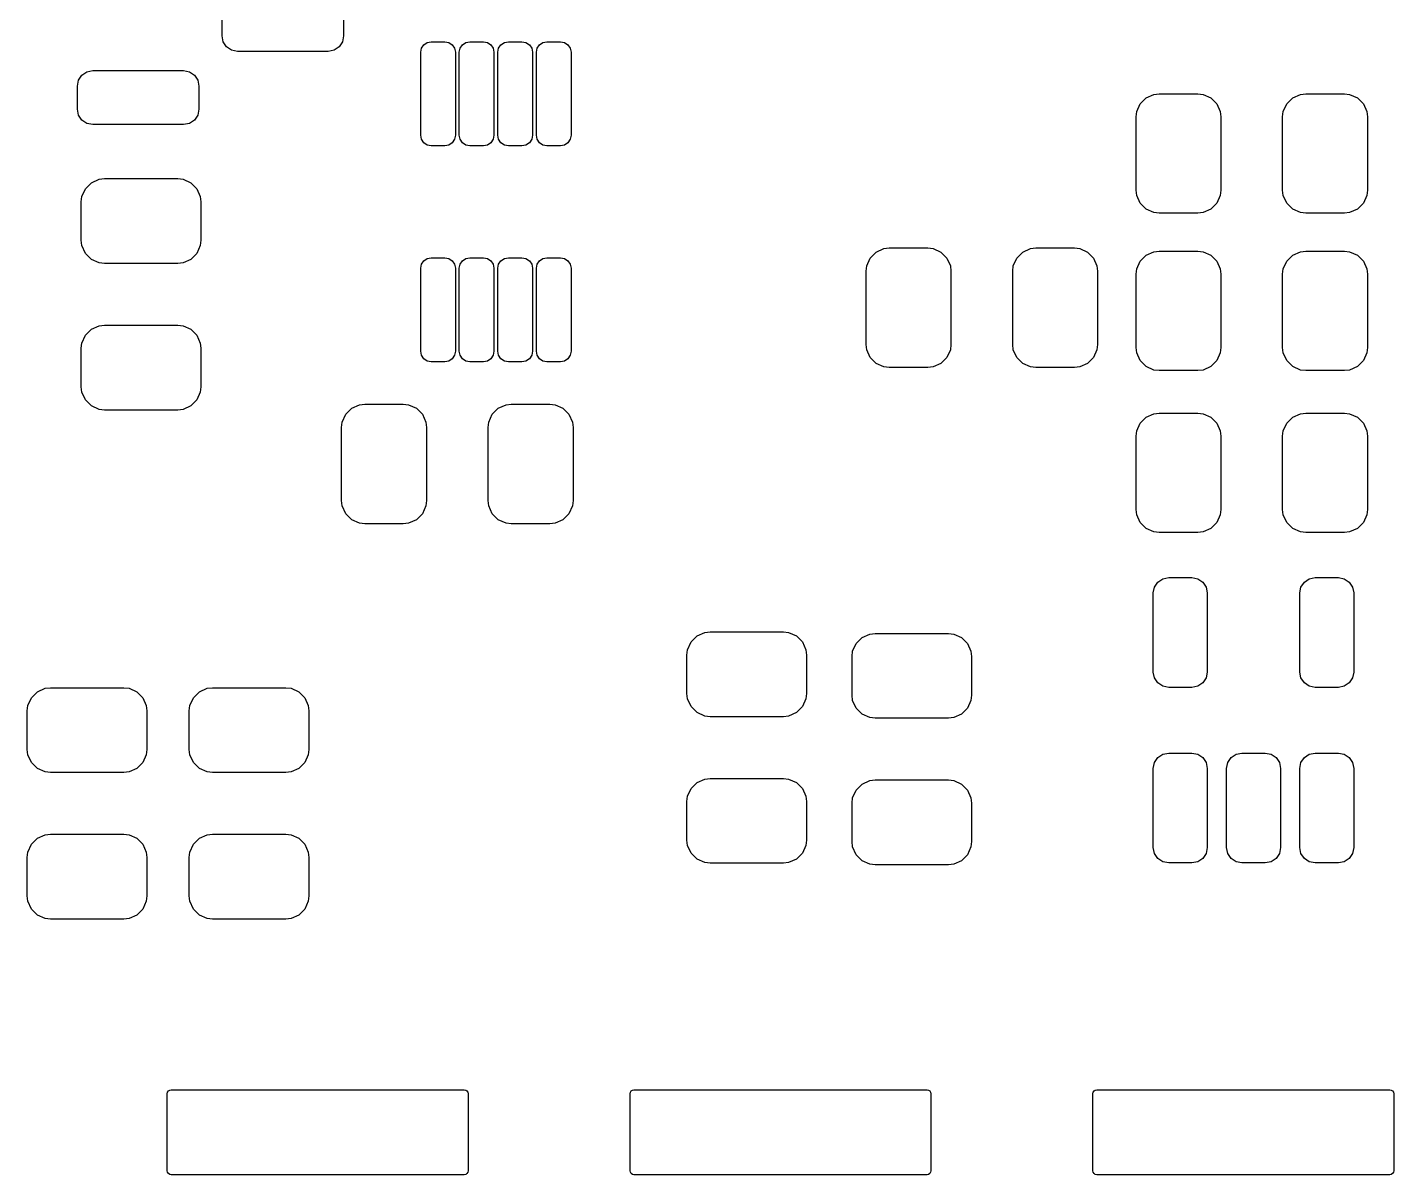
# Model space of a CAD drawing. Header units: inches. Extents: x 0.27 to 2.92, y 0.26 to 1.72.
# Drawn here: x 1.505 to 2.202, y 0.478 to 1.063 of the extents above; entities that cross this region are included whole.
import ezdxf

# ---------------------------------------------------------------- set-up
doc = ezdxf.new("R2010")
doc.units = ezdxf.units.IN
doc.header["$MEASUREMENT"] = 0
doc.layers.add('BLACK', color=250, linetype='CONTINUOUS')

msp = doc.modelspace()

# ---------------------------------------------------------------- linework, layer by layer
at = {"layer": 'BLACK', "linetype": 'CONTINUOUS'}
for p, q in [((1.60433, 1.05881), (1.60433, 1.07062)), ((1.66634, 1.07062), (1.66634, 1.05881)), ((1.60493, 1.0558), (1.60433, 1.05881)), ((1.60664, 1.05324), (1.60493, 1.0558)), ((1.60919, 1.05153), (1.60664, 1.05324)), ((1.66403, 1.05324), (1.66148, 1.05153)), ((1.66574, 1.0558), (1.66403, 1.05324)), ((1.66634, 1.05881), (1.66574, 1.0558)), ((1.70612, 1.05251), (1.70729, 1.05427)), ((1.70729, 1.05427), (1.70905, 1.05544)), ((1.70905, 1.05544), (1.71112, 1.05586)), ((1.71112, 1.05586), (1.71801, 1.05586)), ((1.71801, 1.05586), (1.72008, 1.05544)), ((1.72008, 1.05544), (1.72184, 1.05427)), ((1.72184, 1.05427), (1.72301, 1.05251)), ((1.72581, 1.05251), (1.72698, 1.05427)), ((1.72698, 1.05427), (1.72874, 1.05544)), ((1.72874, 1.05544), (1.73081, 1.05586)), ((1.73081, 1.05586), (1.7377, 1.05586)), ((1.7377, 1.05586), (1.73977, 1.05544)), ((1.73977, 1.05544), (1.74152, 1.05427)), ((1.74152, 1.05427), (1.7427, 1.05251)), ((1.74549, 1.05251), (1.74666, 1.05427)), ((1.74666, 1.05427), (1.74842, 1.05544)), ((1.74842, 1.05544), (1.75049, 1.05586)), ((1.75049, 1.05586), (1.75738, 1.05586)), ((1.75738, 1.05586), (1.75945, 1.05544)), ((1.75945, 1.05544), (1.76121, 1.05427)), ((1.76121, 1.05427), (1.76238, 1.05251)), ((1.76518, 1.05251), (1.76635, 1.05427)), ((1.76635, 1.05427), (1.76811, 1.05544)), ((1.76811, 1.05544), (1.77018, 1.05586)), ((1.77018, 1.05586), (1.77707, 1.05586)), ((1.77707, 1.05586), (1.77914, 1.05544)), ((1.77914, 1.05544), (1.78089, 1.05427)), ((1.78089, 1.05427), (1.78207, 1.05251)), ((1.6122, 1.05094), (1.60919, 1.05153)), ((1.65846, 1.05094), (1.6122, 1.05094)), ((1.66148, 1.05153), (1.65846, 1.05094)), ((1.70571, 1.05044), (1.70612, 1.05251)), ((1.70571, 1.00812), (1.70571, 1.05044)), ((1.72301, 1.05251), (1.72343, 1.05044)), ((1.72343, 1.05044), (1.72343, 1.00812)), ((1.72539, 1.05044), (1.72581, 1.05251)), ((1.72539, 1.00812), (1.72539, 1.05044)), ((1.7427, 1.05251), (1.74311, 1.05044)), ((1.74311, 1.05044), (1.74311, 1.00812)), ((1.74508, 1.05044), (1.74549, 1.05251)), ((1.74508, 1.00812), (1.74508, 1.05044)), ((1.76238, 1.05251), (1.7628, 1.05044)), ((1.7628, 1.05044), (1.7628, 1.00812)), ((1.76476, 1.05044), (1.76518, 1.05251)), ((1.76476, 1.00812), (1.76476, 1.05044)), ((1.78207, 1.05251), (1.78248, 1.05044)), ((1.78248, 1.05044), (1.78248, 1.00812)), ((1.53282, 1.03879), (1.53537, 1.04049)), ((1.53537, 1.04049), (1.53839, 1.04109)), ((1.53839, 1.04109), (1.58465, 1.04109)), ((1.58465, 1.04109), (1.58766, 1.04049)), ((1.58766, 1.04049), (1.59021, 1.03879)), ((1.53051, 1.03322), (1.53111, 1.03623)), ((1.53051, 1.02141), (1.53051, 1.03322)), ((1.53111, 1.03623), (1.53282, 1.03879)), ((1.59021, 1.03879), (1.59192, 1.03623)), ((1.59192, 1.03623), (1.59252, 1.03322)), ((1.59252, 1.03322), (1.59252, 1.02141)), ((2.07295, 1.02417), (2.07602, 1.02724)), ((2.07602, 1.02724), (2.07999, 1.02899)), ((2.07999, 1.02899), (2.0827, 1.02931)), ((2.0827, 1.02931), (2.10238, 1.02931)), ((2.10238, 1.02931), (2.10509, 1.02899)), ((2.10509, 1.02899), (2.10906, 1.02724)), ((2.10906, 1.02724), (2.11213, 1.02417)), ((2.14776, 1.02417), (2.15083, 1.02724)), ((2.15083, 1.02724), (2.1548, 1.02899)), ((2.1548, 1.02899), (2.1575, 1.02931)), ((2.1575, 1.02931), (2.17719, 1.02931)), ((2.17719, 1.02931), (2.17989, 1.02899)), ((2.17989, 1.02899), (2.18386, 1.02724)), ((2.18386, 1.02724), (2.18693, 1.02417)), ((1.53111, 1.01839), (1.53051, 1.02141)), ((1.53282, 1.01584), (1.53111, 1.01839)), ((1.59192, 1.01839), (1.59021, 1.01584)), ((1.59252, 1.02141), (1.59192, 1.01839)), ((2.07089, 1.0175), (2.0712, 1.0202)), ((2.0712, 1.0202), (2.07295, 1.02417)), ((2.11213, 1.02417), (2.11388, 1.0202)), ((2.11388, 1.0202), (2.11419, 1.0175)), ((2.14569, 1.0175), (2.146, 1.0202)), ((2.146, 1.0202), (2.14776, 1.02417)), ((2.18693, 1.02417), (2.18868, 1.0202)), ((2.18868, 1.0202), (2.189, 1.0175)), ((1.53537, 1.01413), (1.53282, 1.01584)), ((1.53839, 1.01353), (1.53537, 1.01413)), ((1.58465, 1.01353), (1.53839, 1.01353)), ((1.58766, 1.01413), (1.58465, 1.01353)), ((1.59021, 1.01584), (1.58766, 1.01413)), ((2.07089, 0.98009), (2.07089, 1.0175)), ((2.11419, 1.0175), (2.11419, 0.98009)), ((2.14569, 0.98009), (2.14569, 1.0175)), ((2.189, 1.0175), (2.189, 0.98009)), ((1.70612, 1.00605), (1.70571, 1.00812)), ((1.70729, 1.00429), (1.70612, 1.00605)), ((1.72301, 1.00605), (1.72184, 1.00429)), ((1.72343, 1.00812), (1.72301, 1.00605)), ((1.72581, 1.00605), (1.72539, 1.00812)), ((1.72698, 1.00429), (1.72581, 1.00605)), ((1.7427, 1.00605), (1.74152, 1.00429)), ((1.74311, 1.00812), (1.7427, 1.00605)), ((1.74549, 1.00605), (1.74508, 1.00812)), ((1.74666, 1.00429), (1.74549, 1.00605)), ((1.76238, 1.00605), (1.76121, 1.00429)), ((1.7628, 1.00812), (1.76238, 1.00605)), ((1.76518, 1.00605), (1.76476, 1.00812)), ((1.76635, 1.00429), (1.76518, 1.00605)), ((1.78207, 1.00605), (1.78089, 1.00429)), ((1.78248, 1.00812), (1.78207, 1.00605)), ((1.70905, 1.00312), (1.70729, 1.00429)), ((1.71112, 1.00271), (1.70905, 1.00312)), ((1.71801, 1.00271), (1.71112, 1.00271)), ((1.72008, 1.00312), (1.71801, 1.00271)), ((1.72184, 1.00429), (1.72008, 1.00312)), ((1.72874, 1.00312), (1.72698, 1.00429)), ((1.73081, 1.00271), (1.72874, 1.00312)), ((1.7377, 1.00271), (1.73081, 1.00271)), ((1.73977, 1.00312), (1.7377, 1.00271)), ((1.74152, 1.00429), (1.73977, 1.00312)), ((1.74842, 1.00312), (1.74666, 1.00429)), ((1.75049, 1.00271), (1.74842, 1.00312)), ((1.75738, 1.00271), (1.75049, 1.00271)), ((1.75945, 1.00312), (1.75738, 1.00271)), ((1.76121, 1.00429), (1.75945, 1.00312)), ((1.76811, 1.00312), (1.76635, 1.00429)), ((1.77018, 1.00271), (1.76811, 1.00312)), ((1.77707, 1.00271), (1.77018, 1.00271)), ((1.77914, 1.00312), (1.77707, 1.00271)), ((1.78089, 1.00429), (1.77914, 1.00312)), ((1.53455, 0.98084), (1.53762, 0.98391)), ((1.53762, 0.98391), (1.54159, 0.98566)), ((1.54159, 0.98566), (1.54429, 0.98597)), ((1.54429, 0.98597), (1.58169, 0.98597)), ((1.58169, 0.98597), (1.5844, 0.98566)), ((1.5844, 0.98566), (1.58837, 0.98391)), ((1.58837, 0.98391), (1.59144, 0.98084)), ((1.53248, 0.97416), (1.53279, 0.97687)), ((1.53279, 0.97687), (1.53455, 0.98084)), ((1.59144, 0.98084), (1.59319, 0.97687)), ((1.59319, 0.97687), (1.5935, 0.97416)), ((2.0712, 0.97739), (2.07089, 0.98009)), ((2.07295, 0.97342), (2.0712, 0.97739)), ((2.11388, 0.97739), (2.11213, 0.97342)), ((2.11419, 0.98009), (2.11388, 0.97739)), ((2.146, 0.97739), (2.14569, 0.98009)), ((2.14776, 0.97342), (2.146, 0.97739)), ((2.18868, 0.97739), (2.18693, 0.97342)), ((2.189, 0.98009), (2.18868, 0.97739)), ((1.53248, 0.95448), (1.53248, 0.97416)), ((1.5935, 0.97416), (1.5935, 0.95448)), ((2.07602, 0.97035), (2.07295, 0.97342)), ((2.07999, 0.9686), (2.07602, 0.97035)), ((2.10906, 0.97035), (2.10509, 0.9686)), ((2.11213, 0.97342), (2.10906, 0.97035)), ((2.15083, 0.97035), (2.14776, 0.97342)), ((2.1548, 0.9686), (2.15083, 0.97035)), ((2.18386, 0.97035), (2.17989, 0.9686)), ((2.18693, 0.97342), (2.18386, 0.97035)), ((2.0827, 0.96828), (2.07999, 0.9686)), ((2.10238, 0.96828), (2.0827, 0.96828)), ((2.10509, 0.9686), (2.10238, 0.96828)), ((2.1575, 0.96828), (2.1548, 0.9686)), ((2.17719, 0.96828), (2.1575, 0.96828)), ((2.17989, 0.9686), (2.17719, 0.96828)), ((1.53279, 0.95177), (1.53248, 0.95448)), ((1.53455, 0.9478), (1.53279, 0.95177)), ((1.59319, 0.95177), (1.59144, 0.9478)), ((1.5935, 0.95448), (1.59319, 0.95177)), ((1.93823, 0.9485), (1.9422, 0.95025)), ((1.9422, 0.95025), (1.9449, 0.95057)), ((1.9449, 0.95057), (1.96459, 0.95057)), ((1.96459, 0.95057), (1.96729, 0.95025)), ((1.96729, 0.95025), (1.97126, 0.9485)), ((2.01303, 0.9485), (2.017, 0.95025)), ((2.017, 0.95025), (2.01971, 0.95057)), ((2.01971, 0.95057), (2.03939, 0.95057)), ((2.03939, 0.95057), (2.0421, 0.95025)), ((2.0421, 0.95025), (2.04607, 0.9485)), ((2.07602, 0.94693), (2.07999, 0.94868)), ((2.07999, 0.94868), (2.0827, 0.94899)), ((2.0827, 0.94899), (2.10238, 0.94899)), ((2.10238, 0.94899), (2.10509, 0.94868)), ((2.10509, 0.94868), (2.10906, 0.94693)), ((2.15083, 0.94693), (2.1548, 0.94868)), ((2.1548, 0.94868), (2.1575, 0.94899)), ((2.1575, 0.94899), (2.17719, 0.94899)), ((2.17719, 0.94899), (2.17989, 0.94868)), ((2.17989, 0.94868), (2.18386, 0.94693)), ((1.53762, 0.94473), (1.53455, 0.9478)), ((1.54159, 0.94298), (1.53762, 0.94473)), ((1.54429, 0.94267), (1.54159, 0.94298)), ((1.58169, 0.94267), (1.54429, 0.94267)), ((1.5844, 0.94298), (1.58169, 0.94267)), ((1.58837, 0.94473), (1.5844, 0.94298)), ((1.59144, 0.9478), (1.58837, 0.94473)), ((1.70571, 0.94021), (1.70612, 0.94228)), ((1.70612, 0.94228), (1.70729, 0.94403)), ((1.70729, 0.94403), (1.70905, 0.94521)), ((1.70905, 0.94521), (1.71112, 0.94562)), ((1.71112, 0.94562), (1.71801, 0.94562)), ((1.71801, 0.94562), (1.72008, 0.94521)), ((1.72008, 0.94521), (1.72184, 0.94403)), ((1.72184, 0.94403), (1.72301, 0.94228)), ((1.72301, 0.94228), (1.72343, 0.94021)), ((1.72539, 0.94021), (1.72581, 0.94228)), ((1.72581, 0.94228), (1.72698, 0.94403)), ((1.72698, 0.94403), (1.72874, 0.94521)), ((1.72874, 0.94521), (1.73081, 0.94562)), ((1.73081, 0.94562), (1.7377, 0.94562)), ((1.7377, 0.94562), (1.73977, 0.94521)), ((1.73977, 0.94521), (1.74152, 0.94403)), ((1.74152, 0.94403), (1.7427, 0.94228)), ((1.7427, 0.94228), (1.74311, 0.94021)), ((1.74508, 0.94021), (1.74549, 0.94228)), ((1.74549, 0.94228), (1.74666, 0.94403)), ((1.74666, 0.94403), (1.74842, 0.94521)), ((1.74842, 0.94521), (1.75049, 0.94562)), ((1.75049, 0.94562), (1.75738, 0.94562)), ((1.75738, 0.94562), (1.75945, 0.94521)), ((1.75945, 0.94521), (1.76121, 0.94403)), ((1.76121, 0.94403), (1.76238, 0.94228)), ((1.76238, 0.94228), (1.7628, 0.94021)), ((1.76476, 0.94021), (1.76518, 0.94228)), ((1.76518, 0.94228), (1.76635, 0.94403)), ((1.76635, 0.94403), (1.76811, 0.94521)), ((1.76811, 0.94521), (1.77018, 0.94562)), ((1.77018, 0.94562), (1.77707, 0.94562)), ((1.77707, 0.94562), (1.77914, 0.94521)), ((1.77914, 0.94521), (1.78089, 0.94403)), ((1.78089, 0.94403), (1.78207, 0.94228)), ((1.78207, 0.94228), (1.78248, 0.94021)), ((1.93341, 0.94146), (1.93516, 0.94543)), ((1.93516, 0.94543), (1.93823, 0.9485)), ((1.97126, 0.9485), (1.97433, 0.94543)), ((1.97433, 0.94543), (1.97609, 0.94146)), ((2.00821, 0.94146), (2.00996, 0.94543)), ((2.00996, 0.94543), (2.01303, 0.9485)), ((2.04607, 0.9485), (2.04914, 0.94543)), ((2.04914, 0.94543), (2.05089, 0.94146)), ((2.0712, 0.93989), (2.07295, 0.94386)), ((2.07295, 0.94386), (2.07602, 0.94693)), ((2.10906, 0.94693), (2.11213, 0.94386)), ((2.11213, 0.94386), (2.11388, 0.93989)), ((2.146, 0.93989), (2.14776, 0.94386)), ((2.14776, 0.94386), (2.15083, 0.94693)), ((2.18386, 0.94693), (2.18693, 0.94386)), ((2.18693, 0.94386), (2.18868, 0.93989)), ((1.70571, 0.89788), (1.70571, 0.94021)), ((1.72343, 0.94021), (1.72343, 0.89788)), ((1.72539, 0.89788), (1.72539, 0.94021)), ((1.74311, 0.94021), (1.74311, 0.89788)), ((1.74508, 0.89788), (1.74508, 0.94021)), ((1.7628, 0.94021), (1.7628, 0.89788)), ((1.76476, 0.89788), (1.76476, 0.94021)), ((1.78248, 0.94021), (1.78248, 0.89788)), ((1.93309, 0.93876), (1.93341, 0.94146)), ((1.93309, 0.90135), (1.93309, 0.93876)), ((1.97609, 0.94146), (1.9764, 0.93876)), ((1.9764, 0.93876), (1.9764, 0.90135)), ((2.0079, 0.93876), (2.00821, 0.94146)), ((2.0079, 0.90135), (2.0079, 0.93876)), ((2.05089, 0.94146), (2.0512, 0.93876)), ((2.0512, 0.93876), (2.0512, 0.90135)), ((2.07089, 0.93718), (2.0712, 0.93989)), ((2.07089, 0.89978), (2.07089, 0.93718)), ((2.11388, 0.93989), (2.11419, 0.93718)), ((2.11419, 0.93718), (2.11419, 0.89978)), ((2.14569, 0.93718), (2.146, 0.93989)), ((2.14569, 0.89978), (2.14569, 0.93718)), ((2.18868, 0.93989), (2.189, 0.93718)), ((2.189, 0.93718), (2.189, 0.89978)), ((1.53455, 0.90604), (1.53762, 0.9091)), ((1.53762, 0.9091), (1.54159, 0.91086)), ((1.54159, 0.91086), (1.54429, 0.91117)), ((1.54429, 0.91117), (1.58169, 0.91117)), ((1.58169, 0.91117), (1.5844, 0.91086)), ((1.5844, 0.91086), (1.58837, 0.9091)), ((1.58837, 0.9091), (1.59144, 0.90604)), ((1.53248, 0.89936), (1.53279, 0.90206)), ((1.53279, 0.90206), (1.53455, 0.90604)), ((1.59144, 0.90604), (1.59319, 0.90206)), ((1.59319, 0.90206), (1.5935, 0.89936)), ((1.93341, 0.89865), (1.93309, 0.90135)), ((1.9764, 0.90135), (1.97609, 0.89865)), ((2.00821, 0.89865), (2.0079, 0.90135)), ((2.0512, 0.90135), (2.05089, 0.89865)), ((2.0712, 0.89708), (2.07089, 0.89978)), ((2.11419, 0.89978), (2.11388, 0.89708)), ((2.146, 0.89708), (2.14569, 0.89978)), ((2.189, 0.89978), (2.18868, 0.89708)), ((1.53248, 0.87968), (1.53248, 0.89936)), ((1.5935, 0.89936), (1.5935, 0.87968)), ((1.70612, 0.89581), (1.70571, 0.89788)), ((1.70729, 0.89406), (1.70612, 0.89581)), ((1.70905, 0.89288), (1.70729, 0.89406)), ((1.71112, 0.89247), (1.70905, 0.89288)), ((1.72008, 0.89288), (1.71801, 0.89247)), ((1.72184, 0.89406), (1.72008, 0.89288)), ((1.72301, 0.89581), (1.72184, 0.89406)), ((1.72343, 0.89788), (1.72301, 0.89581)), ((1.72581, 0.89581), (1.72539, 0.89788)), ((1.72698, 0.89406), (1.72581, 0.89581)), ((1.72874, 0.89288), (1.72698, 0.89406)), ((1.73081, 0.89247), (1.72874, 0.89288)), ((1.73977, 0.89288), (1.7377, 0.89247)), ((1.74152, 0.89406), (1.73977, 0.89288)), ((1.7427, 0.89581), (1.74152, 0.89406)), ((1.74311, 0.89788), (1.7427, 0.89581)), ((1.74549, 0.89581), (1.74508, 0.89788)), ((1.74666, 0.89406), (1.74549, 0.89581)), ((1.74842, 0.89288), (1.74666, 0.89406)), ((1.75049, 0.89247), (1.74842, 0.89288)), ((1.75945, 0.89288), (1.75738, 0.89247)), ((1.76121, 0.89406), (1.75945, 0.89288)), ((1.76238, 0.89581), (1.76121, 0.89406)), ((1.7628, 0.89788), (1.76238, 0.89581)), ((1.76518, 0.89581), (1.76476, 0.89788)), ((1.76635, 0.89406), (1.76518, 0.89581)), ((1.76811, 0.89288), (1.76635, 0.89406)), ((1.77018, 0.89247), (1.76811, 0.89288)), ((1.77914, 0.89288), (1.77707, 0.89247)), ((1.78089, 0.89406), (1.77914, 0.89288)), ((1.78207, 0.89581), (1.78089, 0.89406)), ((1.78248, 0.89788), (1.78207, 0.89581)), ((1.93516, 0.89468), (1.93341, 0.89865)), ((1.93823, 0.89161), (1.93516, 0.89468)), ((1.97433, 0.89468), (1.97126, 0.89161)), ((1.97609, 0.89865), (1.97433, 0.89468)), ((2.00996, 0.89468), (2.00821, 0.89865)), ((2.01303, 0.89161), (2.00996, 0.89468)), ((2.04914, 0.89468), (2.04607, 0.89161)), ((2.05089, 0.89865), (2.04914, 0.89468)), ((2.07295, 0.8931), (2.0712, 0.89708)), ((2.07602, 0.89004), (2.07295, 0.8931)), ((2.11213, 0.8931), (2.10906, 0.89004)), ((2.11388, 0.89708), (2.11213, 0.8931)), ((2.14776, 0.8931), (2.146, 0.89708)), ((2.15083, 0.89004), (2.14776, 0.8931)), ((2.18693, 0.8931), (2.18386, 0.89004)), ((2.18868, 0.89708), (2.18693, 0.8931)), ((1.71801, 0.89247), (1.71112, 0.89247)), ((1.7377, 0.89247), (1.73081, 0.89247)), ((1.75738, 0.89247), (1.75049, 0.89247)), ((1.77707, 0.89247), (1.77018, 0.89247)), ((1.9422, 0.88986), (1.93823, 0.89161)), ((1.9449, 0.88954), (1.9422, 0.88986)), ((1.96459, 0.88954), (1.9449, 0.88954)), ((1.96729, 0.88986), (1.96459, 0.88954)), ((1.97126, 0.89161), (1.96729, 0.88986)), ((2.017, 0.88986), (2.01303, 0.89161)), ((2.01971, 0.88954), (2.017, 0.88986)), ((2.03939, 0.88954), (2.01971, 0.88954)), ((2.0421, 0.88986), (2.03939, 0.88954)), ((2.04607, 0.89161), (2.0421, 0.88986)), ((2.07999, 0.88828), (2.07602, 0.89004)), ((2.0827, 0.88797), (2.07999, 0.88828)), ((2.10238, 0.88797), (2.0827, 0.88797)), ((2.10509, 0.88828), (2.10238, 0.88797)), ((2.10906, 0.89004), (2.10509, 0.88828)), ((2.1548, 0.88828), (2.15083, 0.89004)), ((2.1575, 0.88797), (2.1548, 0.88828)), ((2.17719, 0.88797), (2.1575, 0.88797)), ((2.17989, 0.88828), (2.17719, 0.88797)), ((2.18386, 0.89004), (2.17989, 0.88828)), ((1.53279, 0.87697), (1.53248, 0.87968)), ((1.5935, 0.87968), (1.59319, 0.87697)), ((1.53455, 0.873), (1.53279, 0.87697)), ((1.53762, 0.86993), (1.53455, 0.873)), ((1.59144, 0.873), (1.58837, 0.86993)), ((1.59319, 0.87697), (1.59144, 0.873)), ((1.54159, 0.86818), (1.53762, 0.86993)), ((1.54429, 0.86786), (1.54159, 0.86818)), ((1.58169, 0.86786), (1.54429, 0.86786)), ((1.5844, 0.86818), (1.58169, 0.86786)), ((1.58837, 0.86993), (1.5844, 0.86818)), ((1.66567, 0.86171), (1.66742, 0.86568)), ((1.66742, 0.86568), (1.67049, 0.86875)), ((1.67049, 0.86875), (1.67446, 0.8705)), ((1.67446, 0.8705), (1.67717, 0.87082)), ((1.67717, 0.87082), (1.69685, 0.87082)), ((1.69685, 0.87082), (1.69955, 0.8705)), ((1.69955, 0.8705), (1.70353, 0.86875)), ((1.70353, 0.86875), (1.70659, 0.86568)), ((1.70659, 0.86568), (1.70835, 0.86171)), ((1.74047, 0.86171), (1.74222, 0.86568)), ((1.74222, 0.86568), (1.74529, 0.86875)), ((1.74529, 0.86875), (1.74926, 0.8705)), ((1.74926, 0.8705), (1.75197, 0.87082)), ((1.75197, 0.87082), (1.77165, 0.87082)), ((1.77165, 0.87082), (1.77436, 0.8705)), ((1.77436, 0.8705), (1.77833, 0.86875)), ((1.77833, 0.86875), (1.7814, 0.86568)), ((1.7814, 0.86568), (1.78315, 0.86171)), ((2.07602, 0.86425), (2.07999, 0.866)), ((2.07999, 0.866), (2.0827, 0.86632)), ((2.0827, 0.86632), (2.10238, 0.86632)), ((2.10238, 0.86632), (2.10509, 0.866)), ((2.10509, 0.866), (2.10906, 0.86425)), ((2.15083, 0.86425), (2.1548, 0.866)), ((2.1548, 0.866), (2.1575, 0.86632)), ((2.1575, 0.86632), (2.17719, 0.86632)), ((2.17719, 0.86632), (2.17989, 0.866)), ((2.17989, 0.866), (2.18386, 0.86425)), ((1.66535, 0.85901), (1.66567, 0.86171)), ((1.66535, 0.8216), (1.66535, 0.85901)), ((1.70835, 0.86171), (1.70866, 0.85901)), ((1.70866, 0.85901), (1.70866, 0.8216)), ((1.74016, 0.85901), (1.74047, 0.86171)), ((1.74016, 0.8216), (1.74016, 0.85901)), ((1.78315, 0.86171), (1.78346, 0.85901)), ((1.78346, 0.85901), (1.78346, 0.8216)), ((2.0712, 0.85721), (2.07295, 0.86118)), ((2.07295, 0.86118), (2.07602, 0.86425)), ((2.10906, 0.86425), (2.11213, 0.86118)), ((2.11213, 0.86118), (2.11388, 0.85721)), ((2.146, 0.85721), (2.14776, 0.86118)), ((2.14776, 0.86118), (2.15083, 0.86425)), ((2.18386, 0.86425), (2.18693, 0.86118)), ((2.18693, 0.86118), (2.18868, 0.85721)), ((2.07089, 0.8545), (2.0712, 0.85721)), ((2.07089, 0.8171), (2.07089, 0.8545)), ((2.11388, 0.85721), (2.11419, 0.8545)), ((2.11419, 0.8545), (2.11419, 0.8171)), ((2.14569, 0.8545), (2.146, 0.85721)), ((2.14569, 0.8171), (2.14569, 0.8545)), ((2.18868, 0.85721), (2.189, 0.8545)), ((2.189, 0.8545), (2.189, 0.8171)), ((1.66567, 0.8189), (1.66535, 0.8216)), ((1.66742, 0.81493), (1.66567, 0.8189)), ((1.70835, 0.8189), (1.70659, 0.81493)), ((1.70866, 0.8216), (1.70835, 0.8189)), ((1.74047, 0.8189), (1.74016, 0.8216)), ((1.74222, 0.81493), (1.74047, 0.8189)), ((1.78315, 0.8189), (1.7814, 0.81493)), ((1.78346, 0.8216), (1.78315, 0.8189)), ((2.0712, 0.8144), (2.07089, 0.8171)), ((2.11419, 0.8171), (2.11388, 0.8144)), ((2.146, 0.8144), (2.14569, 0.8171)), ((2.189, 0.8171), (2.18868, 0.8144)), ((1.67049, 0.81186), (1.66742, 0.81493)), ((1.67446, 0.81011), (1.67049, 0.81186)), ((1.67717, 0.80979), (1.67446, 0.81011)), ((1.69685, 0.80979), (1.67717, 0.80979)), ((1.69955, 0.81011), (1.69685, 0.80979)), ((1.70353, 0.81186), (1.69955, 0.81011)), ((1.70659, 0.81493), (1.70353, 0.81186)), ((1.74529, 0.81186), (1.74222, 0.81493)), ((1.74926, 0.81011), (1.74529, 0.81186)), ((1.75197, 0.80979), (1.74926, 0.81011)), ((1.77165, 0.80979), (1.75197, 0.80979)), ((1.77436, 0.81011), (1.77165, 0.80979)), ((1.77833, 0.81186), (1.77436, 0.81011)), ((1.7814, 0.81493), (1.77833, 0.81186)), ((2.07295, 0.81043), (2.0712, 0.8144)), ((2.07602, 0.80736), (2.07295, 0.81043)), ((2.11213, 0.81043), (2.10906, 0.80736)), ((2.11388, 0.8144), (2.11213, 0.81043)), ((2.14776, 0.81043), (2.146, 0.8144)), ((2.15083, 0.80736), (2.14776, 0.81043)), ((2.18693, 0.81043), (2.18386, 0.80736)), ((2.18868, 0.8144), (2.18693, 0.81043)), ((2.07999, 0.80561), (2.07602, 0.80736)), ((2.0827, 0.80529), (2.07999, 0.80561)), ((2.10238, 0.80529), (2.0827, 0.80529)), ((2.10509, 0.80561), (2.10238, 0.80529)), ((2.10906, 0.80736), (2.10509, 0.80561)), ((2.1548, 0.80561), (2.15083, 0.80736)), ((2.1575, 0.80529), (2.1548, 0.80561)), ((2.17719, 0.80529), (2.1575, 0.80529)), ((2.17989, 0.80561), (2.17719, 0.80529)), ((2.18386, 0.80736), (2.17989, 0.80561)), ((2.08195, 0.78005), (2.08451, 0.78176)), ((2.08451, 0.78176), (2.08752, 0.78236)), ((2.08752, 0.78236), (2.09933, 0.78236)), ((2.09933, 0.78236), (2.10235, 0.78176)), ((2.10235, 0.78176), (2.1049, 0.78005)), ((2.15676, 0.78005), (2.15931, 0.78176)), ((2.15931, 0.78176), (2.16232, 0.78236)), ((2.16232, 0.78236), (2.17414, 0.78236)), ((2.17414, 0.78236), (2.17715, 0.78176)), ((2.17715, 0.78176), (2.1797, 0.78005)), ((2.07965, 0.77448), (2.08025, 0.7775)), ((2.07965, 0.73413), (2.07965, 0.77448)), ((2.08025, 0.7775), (2.08195, 0.78005)), ((2.1049, 0.78005), (2.10661, 0.7775)), ((2.10661, 0.7775), (2.10721, 0.77448)), ((2.10721, 0.77448), (2.10721, 0.73413)), ((2.15445, 0.77448), (2.15505, 0.7775)), ((2.15445, 0.73413), (2.15445, 0.77448)), ((2.15505, 0.7775), (2.15676, 0.78005)), ((2.1797, 0.78005), (2.18141, 0.7775)), ((2.18141, 0.7775), (2.18201, 0.77448)), ((2.18201, 0.77448), (2.18201, 0.73413)), ((1.84676, 0.75256), (1.85073, 0.75431)), ((1.85073, 0.75431), (1.85343, 0.75463)), ((1.85343, 0.75463), (1.89083, 0.75463)), ((1.89083, 0.75463), (1.89354, 0.75431)), ((1.89354, 0.75431), (1.89751, 0.75256)), ((1.93101, 0.75177), (1.93498, 0.75352)), ((1.93498, 0.75352), (1.93768, 0.75384)), ((1.93768, 0.75384), (1.97508, 0.75384)), ((1.97508, 0.75384), (1.97779, 0.75352)), ((1.97779, 0.75352), (1.98176, 0.75177)), ((1.84193, 0.74552), (1.84369, 0.74949)), ((1.84369, 0.74949), (1.84676, 0.75256)), ((1.89751, 0.75256), (1.90058, 0.74949)), ((1.90058, 0.74949), (1.90233, 0.74552)), ((1.92618, 0.74473), (1.92794, 0.7487)), ((1.92794, 0.7487), (1.93101, 0.75177)), ((1.98176, 0.75177), (1.98483, 0.7487)), ((1.98483, 0.7487), (1.98658, 0.74473)), ((1.84162, 0.74281), (1.84193, 0.74552)), ((1.84162, 0.72313), (1.84162, 0.74281)), ((1.90233, 0.74552), (1.90264, 0.74281)), ((1.90264, 0.74281), (1.90264, 0.72313)), ((1.92587, 0.74203), (1.92618, 0.74473)), ((1.92587, 0.72234), (1.92587, 0.74203)), ((1.98658, 0.74473), (1.98689, 0.74203)), ((1.98689, 0.74203), (1.98689, 0.72234)), ((2.08025, 0.73112), (2.07965, 0.73413)), ((2.10721, 0.73413), (2.10661, 0.73112)), ((2.15505, 0.73112), (2.15445, 0.73413)), ((2.18201, 0.73413), (2.18141, 0.73112)), ((1.51006, 0.72406), (1.51403, 0.72582)), ((1.51403, 0.72582), (1.51673, 0.72613)), ((1.51673, 0.72613), (1.55413, 0.72613)), ((1.55413, 0.72613), (1.55684, 0.72582)), ((1.55684, 0.72582), (1.56081, 0.72406)), ((1.59273, 0.72406), (1.59671, 0.72582)), ((1.59671, 0.72582), (1.59941, 0.72613)), ((1.59941, 0.72613), (1.63681, 0.72613)), ((1.63681, 0.72613), (1.63952, 0.72582)), ((1.63952, 0.72582), (1.64349, 0.72406)), ((2.08195, 0.72856), (2.08025, 0.73112)), ((2.08451, 0.72686), (2.08195, 0.72856)), ((2.08752, 0.72626), (2.08451, 0.72686)), ((2.09933, 0.72626), (2.08752, 0.72626)), ((2.10235, 0.72686), (2.09933, 0.72626)), ((2.1049, 0.72856), (2.10235, 0.72686)), ((2.10661, 0.73112), (2.1049, 0.72856)), ((2.15676, 0.72856), (2.15505, 0.73112)), ((2.15931, 0.72686), (2.15676, 0.72856)), ((2.16232, 0.72626), (2.15931, 0.72686)), ((2.17414, 0.72626), (2.16232, 0.72626)), ((2.17715, 0.72686), (2.17414, 0.72626)), ((2.1797, 0.72856), (2.17715, 0.72686)), ((2.18141, 0.73112), (2.1797, 0.72856)), ((1.50523, 0.71703), (1.50699, 0.721)), ((1.50699, 0.721), (1.51006, 0.72406)), ((1.56081, 0.72406), (1.56388, 0.721)), ((1.56388, 0.721), (1.56563, 0.71703)), ((1.58791, 0.71703), (1.58967, 0.721)), ((1.58967, 0.721), (1.59273, 0.72406)), ((1.64349, 0.72406), (1.64656, 0.721)), ((1.64656, 0.721), (1.64831, 0.71703)), ((1.84193, 0.72043), (1.84162, 0.72313)), ((1.84369, 0.71646), (1.84193, 0.72043)), ((1.90233, 0.72043), (1.90058, 0.71646)), ((1.90264, 0.72313), (1.90233, 0.72043)), ((1.92618, 0.71964), (1.92587, 0.72234)), ((1.92794, 0.71567), (1.92618, 0.71964)), ((1.98658, 0.71964), (1.98483, 0.71567)), ((1.98689, 0.72234), (1.98658, 0.71964)), ((1.50492, 0.71432), (1.50523, 0.71703)), ((1.50492, 0.69464), (1.50492, 0.71432)), ((1.56563, 0.71703), (1.56594, 0.71432)), ((1.56594, 0.71432), (1.56594, 0.69464)), ((1.5876, 0.71432), (1.58791, 0.71703)), ((1.5876, 0.69464), (1.5876, 0.71432)), ((1.64831, 0.71703), (1.64862, 0.71432)), ((1.64862, 0.71432), (1.64862, 0.69464)), ((1.84676, 0.71339), (1.84369, 0.71646)), ((1.85073, 0.71163), (1.84676, 0.71339)), ((1.85343, 0.71132), (1.85073, 0.71163)), ((1.89354, 0.71163), (1.89083, 0.71132)), ((1.89751, 0.71339), (1.89354, 0.71163)), ((1.90058, 0.71646), (1.89751, 0.71339)), ((1.93101, 0.7126), (1.92794, 0.71567)), ((1.93498, 0.71085), (1.93101, 0.7126)), ((1.98176, 0.7126), (1.97779, 0.71085)), ((1.98483, 0.71567), (1.98176, 0.7126)), ((1.89083, 0.71132), (1.85343, 0.71132)), ((1.93768, 0.71053), (1.93498, 0.71085)), ((1.97508, 0.71053), (1.93768, 0.71053)), ((1.97779, 0.71085), (1.97508, 0.71053)), ((1.50523, 0.69193), (1.50492, 0.69464)), ((1.50699, 0.68796), (1.50523, 0.69193)), ((1.56563, 0.69193), (1.56388, 0.68796)), ((1.56594, 0.69464), (1.56563, 0.69193)), ((1.58791, 0.69193), (1.5876, 0.69464)), ((1.58967, 0.68796), (1.58791, 0.69193)), ((1.64831, 0.69193), (1.64656, 0.68796)), ((1.64862, 0.69464), (1.64831, 0.69193)), ((2.08025, 0.68793), (2.08195, 0.69049)), ((2.08195, 0.69049), (2.08451, 0.69219)), ((2.08451, 0.69219), (2.08752, 0.69279)), ((2.08752, 0.69279), (2.09933, 0.69279)), ((2.09933, 0.69279), (2.10235, 0.69219)), ((2.10235, 0.69219), (2.1049, 0.69049)), ((2.1049, 0.69049), (2.10661, 0.68793)), ((2.11765, 0.68793), (2.11935, 0.69049)), ((2.11935, 0.69049), (2.12191, 0.69219)), ((2.12191, 0.69219), (2.12492, 0.69279)), ((2.12492, 0.69279), (2.13673, 0.69279)), ((2.13673, 0.69279), (2.13975, 0.69219)), ((2.13975, 0.69219), (2.1423, 0.69049)), ((2.1423, 0.69049), (2.14401, 0.68793)), ((2.15505, 0.68793), (2.15676, 0.69049)), ((2.15676, 0.69049), (2.15931, 0.69219)), ((2.15931, 0.69219), (2.16232, 0.69279)), ((2.16232, 0.69279), (2.17414, 0.69279)), ((2.17414, 0.69279), (2.17715, 0.69219)), ((2.17715, 0.69219), (2.1797, 0.69049)), ((2.1797, 0.69049), (2.18141, 0.68793)), ((1.51006, 0.68489), (1.50699, 0.68796)), ((1.51403, 0.68314), (1.51006, 0.68489)), ((1.56081, 0.68489), (1.55684, 0.68314)), ((1.56388, 0.68796), (1.56081, 0.68489)), ((1.59273, 0.68489), (1.58967, 0.68796)), ((1.59671, 0.68314), (1.59273, 0.68489)), ((1.64349, 0.68489), (1.63952, 0.68314)), ((1.64656, 0.68796), (1.64349, 0.68489)), ((2.07965, 0.68492), (2.08025, 0.68793)), ((2.07965, 0.64456), (2.07965, 0.68492)), ((2.10661, 0.68793), (2.10721, 0.68492)), ((2.10721, 0.68492), (2.10721, 0.64456)), ((2.11705, 0.68492), (2.11765, 0.68793)), ((2.11705, 0.64456), (2.11705, 0.68492)), ((2.14401, 0.68793), (2.14461, 0.68492)), ((2.14461, 0.68492), (2.14461, 0.64456)), ((2.15445, 0.68492), (2.15505, 0.68793)), ((2.15445, 0.64456), (2.15445, 0.68492)), ((2.18141, 0.68793), (2.18201, 0.68492)), ((2.18201, 0.68492), (2.18201, 0.64456)), ((1.51673, 0.68282), (1.51403, 0.68314)), ((1.55413, 0.68282), (1.51673, 0.68282)), ((1.55684, 0.68314), (1.55413, 0.68282)), ((1.59941, 0.68282), (1.59671, 0.68314)), ((1.63681, 0.68282), (1.59941, 0.68282)), ((1.63952, 0.68314), (1.63681, 0.68282)), ((1.84369, 0.67469), (1.84676, 0.67776)), ((1.84676, 0.67776), (1.85073, 0.67951)), ((1.85073, 0.67951), (1.85343, 0.67982)), ((1.85343, 0.67982), (1.89083, 0.67982)), ((1.89083, 0.67982), (1.89354, 0.67951)), ((1.89354, 0.67951), (1.89751, 0.67776)), ((1.89751, 0.67776), (1.90058, 0.67469)), ((1.92794, 0.6739), (1.93101, 0.67697)), ((1.93101, 0.67697), (1.93498, 0.67872)), ((1.93498, 0.67872), (1.93768, 0.67904)), ((1.93768, 0.67904), (1.97508, 0.67904)), ((1.97508, 0.67904), (1.97779, 0.67872)), ((1.97779, 0.67872), (1.98176, 0.67697)), ((1.98176, 0.67697), (1.98483, 0.6739)), ((1.84162, 0.66801), (1.84193, 0.67072)), ((1.84193, 0.67072), (1.84369, 0.67469)), ((1.90058, 0.67469), (1.90233, 0.67072)), ((1.90233, 0.67072), (1.90264, 0.66801)), ((1.92587, 0.66722), (1.92618, 0.66993)), ((1.92618, 0.66993), (1.92794, 0.6739)), ((1.98483, 0.6739), (1.98658, 0.66993)), ((1.98658, 0.66993), (1.98689, 0.66722)), ((1.84162, 0.64833), (1.84162, 0.66801)), ((1.90264, 0.66801), (1.90264, 0.64833)), ((1.92587, 0.64754), (1.92587, 0.66722)), ((1.98689, 0.66722), (1.98689, 0.64754)), ((1.50699, 0.64619), (1.51006, 0.64926)), ((1.51006, 0.64926), (1.51403, 0.65102)), ((1.51403, 0.65102), (1.51673, 0.65133)), ((1.51673, 0.65133), (1.55413, 0.65133)), ((1.55413, 0.65133), (1.55684, 0.65102)), ((1.55684, 0.65102), (1.56081, 0.64926)), ((1.56081, 0.64926), (1.56388, 0.64619)), ((1.58967, 0.64619), (1.59273, 0.64926)), ((1.59273, 0.64926), (1.59671, 0.65102)), ((1.59671, 0.65102), (1.59941, 0.65133)), ((1.59941, 0.65133), (1.63681, 0.65133)), ((1.63681, 0.65133), (1.63952, 0.65102)), ((1.63952, 0.65102), (1.64349, 0.64926)), ((1.64349, 0.64926), (1.64656, 0.64619)), ((1.50492, 0.63952), (1.50523, 0.64222)), ((1.50523, 0.64222), (1.50699, 0.64619)), ((1.56388, 0.64619), (1.56563, 0.64222)), ((1.56563, 0.64222), (1.56594, 0.63952)), ((1.5876, 0.63952), (1.58791, 0.64222)), ((1.58791, 0.64222), (1.58967, 0.64619)), ((1.64656, 0.64619), (1.64831, 0.64222)), ((1.64831, 0.64222), (1.64862, 0.63952)), ((1.84193, 0.64562), (1.84162, 0.64833)), ((1.84369, 0.64165), (1.84193, 0.64562)), ((1.84676, 0.63858), (1.84369, 0.64165)), ((1.90058, 0.64165), (1.89751, 0.63858)), ((1.90233, 0.64562), (1.90058, 0.64165)), ((1.90264, 0.64833), (1.90233, 0.64562)), ((1.92618, 0.64484), (1.92587, 0.64754)), ((1.92794, 0.64086), (1.92618, 0.64484)), ((1.98658, 0.64484), (1.98483, 0.64086)), ((1.98689, 0.64754), (1.98658, 0.64484)), ((2.08025, 0.64155), (2.07965, 0.64456)), ((2.10721, 0.64456), (2.10661, 0.64155)), ((2.11765, 0.64155), (2.11705, 0.64456)), ((2.14461, 0.64456), (2.14401, 0.64155)), ((2.15505, 0.64155), (2.15445, 0.64456)), ((2.18201, 0.64456), (2.18141, 0.64155)), ((1.50492, 0.61983), (1.50492, 0.63952)), ((1.56594, 0.63952), (1.56594, 0.61983)), ((1.5876, 0.61983), (1.5876, 0.63952)), ((1.64862, 0.63952), (1.64862, 0.61983)), ((1.85073, 0.63683), (1.84676, 0.63858)), ((1.85343, 0.63652), (1.85073, 0.63683)), ((1.89083, 0.63652), (1.85343, 0.63652)), ((1.89354, 0.63683), (1.89083, 0.63652)), ((1.89751, 0.63858), (1.89354, 0.63683)), ((1.93101, 0.6378), (1.92794, 0.64086)), ((1.93498, 0.63604), (1.93101, 0.6378)), ((1.93768, 0.63573), (1.93498, 0.63604)), ((1.97508, 0.63573), (1.93768, 0.63573)), ((1.97779, 0.63604), (1.97508, 0.63573)), ((1.98176, 0.6378), (1.97779, 0.63604)), ((1.98483, 0.64086), (1.98176, 0.6378)), ((2.08195, 0.639), (2.08025, 0.64155)), ((2.08451, 0.63729), (2.08195, 0.639)), ((2.08752, 0.63669), (2.08451, 0.63729)), ((2.09933, 0.63669), (2.08752, 0.63669)), ((2.10235, 0.63729), (2.09933, 0.63669)), ((2.1049, 0.639), (2.10235, 0.63729)), ((2.10661, 0.64155), (2.1049, 0.639)), ((2.11935, 0.639), (2.11765, 0.64155)), ((2.12191, 0.63729), (2.11935, 0.639)), ((2.12492, 0.63669), (2.12191, 0.63729)), ((2.13673, 0.63669), (2.12492, 0.63669)), ((2.13975, 0.63729), (2.13673, 0.63669)), ((2.1423, 0.639), (2.13975, 0.63729)), ((2.14401, 0.64155), (2.1423, 0.639)), ((2.15676, 0.639), (2.15505, 0.64155)), ((2.15931, 0.63729), (2.15676, 0.639)), ((2.16232, 0.63669), (2.15931, 0.63729)), ((2.17414, 0.63669), (2.16232, 0.63669)), ((2.17715, 0.63729), (2.17414, 0.63669)), ((2.1797, 0.639), (2.17715, 0.63729)), ((2.18141, 0.64155), (2.1797, 0.639)), ((1.50523, 0.61713), (1.50492, 0.61983)), ((1.50699, 0.61316), (1.50523, 0.61713)), ((1.56563, 0.61713), (1.56388, 0.61316)), ((1.56594, 0.61983), (1.56563, 0.61713)), ((1.58791, 0.61713), (1.5876, 0.61983)), ((1.58967, 0.61316), (1.58791, 0.61713)), ((1.64831, 0.61713), (1.64656, 0.61316)), ((1.64862, 0.61983), (1.64831, 0.61713)), ((1.51006, 0.61009), (1.50699, 0.61316)), ((1.51403, 0.60834), (1.51006, 0.61009)), ((1.51673, 0.60802), (1.51403, 0.60834)), ((1.55413, 0.60802), (1.51673, 0.60802)), ((1.55684, 0.60834), (1.55413, 0.60802)), ((1.56081, 0.61009), (1.55684, 0.60834)), ((1.56388, 0.61316), (1.56081, 0.61009)), ((1.59273, 0.61009), (1.58967, 0.61316)), ((1.59671, 0.60834), (1.59273, 0.61009)), ((1.59941, 0.60802), (1.59671, 0.60834)), ((1.63681, 0.60802), (1.59941, 0.60802)), ((1.63952, 0.60834), (1.63681, 0.60802)), ((1.64349, 0.61009), (1.63952, 0.60834)), ((1.64656, 0.61316), (1.64349, 0.61009)), ((1.57638, 0.5189), (1.57653, 0.51965)), ((1.57638, 0.47953), (1.57638, 0.5189)), ((1.57653, 0.51965), (1.57695, 0.52029)), ((1.57695, 0.52029), (1.57759, 0.52072)), ((1.57759, 0.52072), (1.57835, 0.52087)), ((1.57835, 0.52087), (1.72795, 0.52087)), ((1.72795, 0.52087), (1.72871, 0.52072)), ((1.72871, 0.52072), (1.72934, 0.52029)), ((1.72934, 0.52029), (1.72977, 0.51965)), ((1.72977, 0.51965), (1.72992, 0.5189)), ((1.72992, 0.5189), (1.72992, 0.47953)), ((1.8126, 0.5189), (1.81275, 0.51965)), ((1.8126, 0.47953), (1.8126, 0.5189)), ((1.81275, 0.51965), (1.81317, 0.52029)), ((1.81317, 0.52029), (1.81381, 0.52072)), ((1.81381, 0.52072), (1.81457, 0.52087)), ((1.81457, 0.52087), (1.96417, 0.52087)), ((1.96417, 0.52087), (1.96493, 0.52072)), ((1.96493, 0.52072), (1.96557, 0.52029)), ((1.96557, 0.52029), (1.96599, 0.51965)), ((1.96599, 0.51965), (1.96614, 0.5189)), ((1.96614, 0.5189), (1.96614, 0.47953)), ((2.04882, 0.5189), (2.04897, 0.51965)), ((2.04882, 0.47953), (2.04882, 0.5189)), ((2.04897, 0.51965), (2.0494, 0.52029)), ((2.0494, 0.52029), (2.05003, 0.52072)), ((2.05003, 0.52072), (2.05079, 0.52087)), ((2.05079, 0.52087), (2.20039, 0.52087)), ((2.20039, 0.52087), (2.20115, 0.52072)), ((2.20115, 0.52072), (2.20179, 0.52029)), ((2.20179, 0.52029), (2.20221, 0.51965)), ((2.20221, 0.51965), (2.20236, 0.5189)), ((2.20236, 0.5189), (2.20236, 0.47953)), ((1.57653, 0.47877), (1.57638, 0.47953)), ((1.57695, 0.47814), (1.57653, 0.47877)), ((1.57759, 0.47771), (1.57695, 0.47814)), ((1.57835, 0.47756), (1.57759, 0.47771)), ((1.72795, 0.47756), (1.57835, 0.47756)), ((1.72871, 0.47771), (1.72795, 0.47756)), ((1.72934, 0.47814), (1.72871, 0.47771)), ((1.72977, 0.47877), (1.72934, 0.47814)), ((1.72992, 0.47953), (1.72977, 0.47877)), ((1.81275, 0.47877), (1.8126, 0.47953)), ((1.81317, 0.47814), (1.81275, 0.47877)), ((1.81381, 0.47771), (1.81317, 0.47814)), ((1.81457, 0.47756), (1.81381, 0.47771)), ((1.96417, 0.47756), (1.81457, 0.47756)), ((1.96493, 0.47771), (1.96417, 0.47756)), ((1.96557, 0.47814), (1.96493, 0.47771)), ((1.96599, 0.47877), (1.96557, 0.47814)), ((1.96614, 0.47953), (1.96599, 0.47877)), ((2.04897, 0.47877), (2.04882, 0.47953)), ((2.0494, 0.47814), (2.04897, 0.47877)), ((2.05003, 0.47771), (2.0494, 0.47814)), ((2.05079, 0.47756), (2.05003, 0.47771)), ((2.20039, 0.47756), (2.05079, 0.47756)), ((2.20115, 0.47771), (2.20039, 0.47756)), ((2.20179, 0.47814), (2.20115, 0.47771)), ((2.20221, 0.47877), (2.20179, 0.47814)), ((2.20236, 0.47953), (2.20221, 0.47877))]:
    msp.add_line(p, q, dxfattribs=at)

doc.saveas('drawing.dxf')
